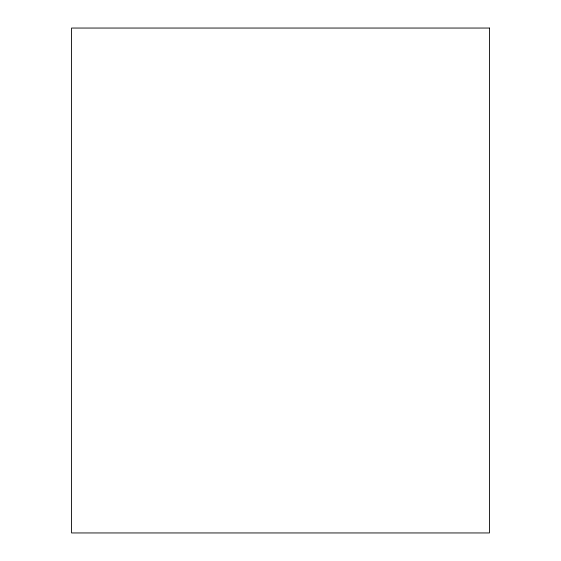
<?xml version="1.0" encoding="UTF-8"?>
<svg xmlns="http://www.w3.org/2000/svg" width="561" height="561" viewBox="0 0 561 561"><rect width="100%" height="100%" fill="white"/><g stroke="black" fill="none" stroke-linecap="round" stroke-linejoin="round"><path stroke-width="0.84" d="M489.444 28.05L71.556 28.05L71.556 532.95L489.444 532.95L489.444 28.05"/></g></svg>
